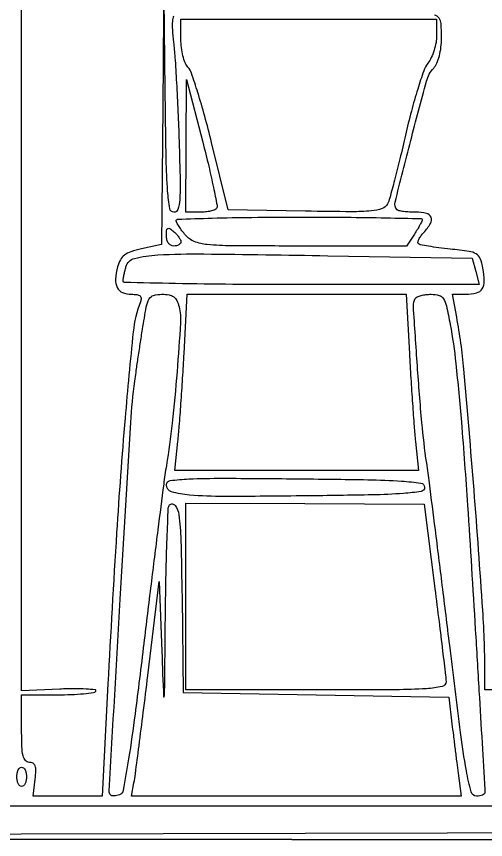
# Model space of a CAD drawing. Header units: inches. Extents: x -279 to 561, y -345 to 342.
# Drawn here: x -214.658 to -214.155, y -306.504 to -305.622 of the extents above; entities that cross this region are included whole.
import ezdxf

# ---------------------------------------------------------------- set-up
doc = ezdxf.new("R2010")
doc.units = ezdxf.units.IN
doc.header["$LTSCALE"] = 0.5
doc.header["$MEASUREMENT"] = 0

msp = doc.modelspace()

# ---------------------------------------------------------------- linework, layer by layer
msp.add_line((-214.36292, -306.50391), (-213.73724, -306.50393))
for points in [[(-215.24463, -303.52452), (-213.73683, -303.52452), (-213.73683, -304.63921, -0.000223), (-213.73713, -305.31067, -0.002383), (-213.73867, -305.58371, -0.001447), (-213.74088, -305.7496, -0.66655), (-213.74843, -305.75261, -0.194955), (-213.74896, -305.75133, -0.000002), (-213.7501, -305.42881, -0.000179), (-213.75122, -305.07371, -0.000107), (-213.75231, -304.65214), (-213.75493, -303.55297), (-215.24463, -303.55297)], [(-213.7587, -305.40896, -0.000014), (-213.75988, -305.72639, -0.413114)], [(-214.45392, -305.26638, -0.000016), (-214.45524, -305.03786, -0.000633)], [(-214.68985, -305.17029, -0.000013), (-214.68921, -305.34186, -0.000574)], [(-214.48966, -305.62112, 0.058467), (-214.49075, -305.62673, 0.035702), (-214.49078, -305.63581, 0.011655), (-214.48956, -305.64916, -0.011866), (-214.48808, -305.66542, -0.002819), (-214.48642, -305.69258, -0.002898), (-214.48486, -305.72381, -0.002858), (-214.48365, -305.7552, -0.002846), (-214.48249, -305.79839, -0.023108), (-214.48298, -305.81816, -0.057319), (-214.4849, -305.82841, -0.328792), (-214.48909, -305.83149, -0.367168), (-214.49365, -305.82762, -0.022847), (-214.49589, -305.80866, -0.013481), (-214.49741, -305.77479, -0.001666), (-214.49849, -305.70088), (-214.49997, -305.57028), (-214.50117, -305.71825), (-214.50237, -305.86623), (-214.52399, -305.87084, 0.024988), (-214.53537, -305.87387, 0.084325), (-214.54218, -305.87741, 0.108602), (-214.54649, -305.88245, 0.057766), (-214.54952, -305.89012, 0.046811), (-214.55174, -305.90329, 0.135014), (-214.54997, -305.91229, 0.180788), (-214.54431, -305.91755, 0.098327), (-214.53488, -305.91943, -0.031389), (-214.52875, -305.91981, -0.142501), (-214.52549, -305.92122, -0.226558), (-214.52434, -305.92372, -0.08881), (-214.52507, -305.92755, 0.06584), (-214.53279, -305.9598, 0.004656), (-214.54151, -306.05217, 0.005599), (-214.55056, -306.17494, 0.002483), (-214.55989, -306.33711), (-214.5662, -306.45737), (-214.60308, -306.45737), (-214.63995, -306.45737), (-214.63784, -306.43927, 0.019717), (-214.63713, -306.43014, 0.092226), (-214.6379, -306.42494, 0.181987), (-214.64017, -306.4222, 0.130795), (-214.64405, -306.42117, -0.216512), (-214.64822, -306.41927, -0.123605), (-214.65078, -306.41425, -0.04861), (-214.65207, -306.40434, -0.007925), (-214.65237, -306.38496), (-214.65237, -306.34875), (-214.61388, -306.34875, 0.009415), (-214.59896, -306.34847, 0.014226), (-214.58599, -306.34761, 0.008902), (-214.57537, -306.34641, 0.224619), (-214.57298, -306.34487, 0.55374), (-214.5737, -306.3434, 0.011971), (-214.58329, -306.34263, 0.01586), (-214.59595, -306.34231, 0.008672), (-214.61147, -306.34268), (-214.65237, -306.34436), (-214.65237, -305.46734)], [(-214.68874, -305.53137, -0.000344), (-214.68858, -305.75649)], [(-214.11931, -306.34358), (-214.15581, -306.34358), (-214.15581, -306.32842, 0.016573), (-214.15813, -306.25818, 0.00307), (-214.16749, -306.12919, 0.002623), (-214.17836, -305.99982, 0.024093), (-214.18607, -305.944), (-214.19068, -305.91943), (-214.17613, -305.91943, 0.063329), (-214.16491, -305.918, 0.188043), (-214.15873, -305.91354, 0.152825), (-214.15645, -305.90534, 0.03831), (-214.15798, -305.89137, 0.043889), (-214.16085, -305.88111, 0.17243), (-214.16503, -305.87617, 0.096929), (-214.1728, -305.87348, 0.009064), (-214.19299, -305.871, -0.006595), (-214.20536, -305.86954, -0.00966), (-214.2162, -305.86791, -0.005567), (-214.22521, -305.86626, -0.149594), (-214.22734, -305.86513, -0.270112), (-214.22776, -305.86353, -0.048982), (-214.22661, -305.86055, -0.041014), (-214.2244, -305.85692, -0.026497), (-214.22129, -305.8531, 0.047582), (-214.21407, -305.8434, 0.235796), (-214.21352, -305.83682, 0.250139), (-214.21842, -305.8327, 0.052416), (-214.22995, -305.83149, -0.014342), (-214.23674, -305.8313, -0.018989), (-214.24291, -305.83071, -0.0166), (-214.24791, -305.82987, -0.147478), (-214.24986, -305.82882, -0.263113), (-214.25208, -305.82082, -0.002117), (-214.23532, -305.75463, -0.003705), (-214.21844, -305.69105, -0.117675), (-214.21073, -305.677, 0.081608), (-214.20727, -305.67163, 0.039868), (-214.20462, -305.6639, 0.035235), (-214.20292, -305.65456, 0.027404), (-214.20236, -305.64426, 0.014598), (-214.2028, -305.6293, 0.143483), (-214.2049, -305.62342, 0.172855), (-214.20969, -305.62015, 0.023481)]]:
    msp.add_lwpolyline(points, format="xyb")
for points in [[(-213.72167, -304.61982, -0.000342), (-213.72213, -305.07766, -0.000611), (-213.72322, -305.45405, -0.000039), (-213.72461, -305.78715, -0.813411), (-213.72648, -305.78752, -0.10071), (-213.72831, -305.77874, -0.000038), (-213.72973, -305.4486, -0.000606), (-213.73083, -305.08185, -0.000369), (-213.73129, -304.64826), (-213.73165, -303.51935), (-213.96054, -303.51932, 0.00003), (-214.10901, -303.5193, 0.000002), (-214.49863, -303.51929, 0.000003), (-214.96343, -303.51928, 0.000003), (-215.47093, -303.51928), (-216.75244, -303.51928), (-216.75244, -303.48052), (-216.75244, -303.44176), (-215.23687, -303.44176), (-213.72131, -303.44176)], [(-214.20753, -305.642, -0.045172), (-214.20822, -305.64956, -0.031238), (-214.21029, -305.65791, -0.031595), (-214.21331, -305.66575, -0.054618), (-214.21691, -305.67174, 0.077563), (-214.22135, -305.67995, 0.009459), (-214.22784, -305.69944, 0.011029), (-214.23465, -305.72307, 0.008891), (-214.24095, -305.74873, -0.003513), (-214.2469, -305.77417, -0.004736), (-214.25267, -305.79709, -0.003272), (-214.2578, -305.81621, -0.05029), (-214.26027, -305.82257, -0.194771), (-214.26605, -305.8276, -0.06087), (-214.27752, -305.83004, -0.023737), (-214.29885, -305.83091, -0.002579), (-214.34804, -305.83033), (-214.43116, -305.82891), (-214.44884, -305.7567, 0.006697), (-214.45616, -305.72843, 0.009211), (-214.46355, -305.70324, 0.006387), (-214.47036, -305.68247, 0.101912), (-214.4741, -305.67612, -0.090164), (-214.47702, -305.67142, -0.032017), (-214.47945, -305.66386, -0.030536), (-214.48112, -305.65504, -0.031447), (-214.48168, -305.64616), (-214.48168, -305.62459), (-214.3446, -305.62459), (-214.20753, -305.62459)], [(-214.44353, -305.82737, -0.165424), (-214.44547, -305.82897, -0.033361), (-214.4498, -305.83028, -0.031906), (-214.45528, -305.83119, -0.025128), (-214.46129, -305.83149), (-214.4765, -305.83149), (-214.47604, -305.76037), (-214.47557, -305.68925), (-214.45827, -305.75625, -0.004722), (-214.45183, -305.78222, -0.007319), (-214.44681, -305.80478, -0.002912), (-214.44293, -305.82407, -0.188775)], [(-214.22305, -305.83943, -0.114403), (-214.22344, -305.84112, -0.009554), (-214.2255, -305.84513, -0.012338), (-214.2282, -305.84987, -0.009212), (-214.2314, -305.85495), (-214.23976, -305.8677), (-214.35342, -305.8677, -0.001525), (-214.42721, -305.86747, -0.021992), (-214.45337, -305.86616, -0.069318), (-214.46735, -305.86285, -0.126834), (-214.4768, -305.85606, -0.014284), (-214.48053, -305.85132, -0.017783), (-214.4837, -305.8467, -0.016215), (-214.48607, -305.8427, -0.11496), (-214.48668, -305.84054, -0.417579), (-214.48521, -305.83896, -0.000853), (-214.44805, -305.8378, -0.004604), (-214.40551, -305.83694, -0.002756), (-214.35495, -305.83666, -0.001967), (-214.30437, -305.83686, -0.00328), (-214.26179, -305.83748, -0.000433), (-214.22416, -305.8383, -0.407575)], [(-214.48168, -305.86316, -0.167044), (-214.48227, -305.86489, -0.095133), (-214.48396, -305.86637, -0.075975), (-214.48647, -305.86736, -0.056567), (-214.48944, -305.8677, -0.132926), (-214.49248, -305.86688, -0.107148), (-214.49499, -305.86458, -0.089651), (-214.49664, -305.86105, -0.064485), (-214.4972, -305.85672, -0.02153), (-214.49694, -305.85089, -0.243483), (-214.49575, -305.84899, -0.285199), (-214.49367, -305.84905, -0.027702), (-214.48944, -305.85218, -0.031583), (-214.48647, -305.85498, -0.034151), (-214.48396, -305.85806, -0.036411), (-214.4822, -305.86098, -0.117955)], [(-214.16567, -305.89486), (-214.16187, -305.90908), (-214.35281, -305.90908, -0.001904), (-214.42602, -305.9088, -0.003177), (-214.48764, -305.90794, -0.000407), (-214.54215, -305.90679, -0.413117), (-214.54368, -305.9052, -0.038521), (-214.54347, -305.90302, -0.007414), (-214.54273, -305.89911, -0.007854), (-214.54173, -305.89457, -0.00717), (-214.54055, -305.88993, -0.272796), (-214.53143, -305.88097, -0.047207), (-214.50652, -305.87723, -0.016628), (-214.45724, -305.87616, -0.001269), (-214.32428, -305.87805), (-214.16947, -305.88063)], [(-214.48368, -305.93285, -0.076981), (-214.48209, -305.95001, -0.004499), (-214.4858, -306.00255, -0.007569), (-214.491, -306.05744, -0.012936), (-214.49722, -306.10305, 0.008075), (-214.50012, -306.12286, 0.000752), (-214.50641, -306.17185, 0.000967), (-214.5137, -306.23029, 0.000759), (-214.52139, -306.29368, -0.002155), (-214.53082, -306.36963, -0.007956), (-214.53775, -306.41748, -0.004936), (-214.5435, -306.45111, -0.262008), (-214.54752, -306.45596, -0.038388), (-214.55039, -306.45681, -0.045566), (-214.55318, -306.45716, -0.051598), (-214.55553, -306.45699, -0.153689), (-214.55694, -306.45625, -0.214013), (-214.55859, -306.45193, -0.000056), (-214.54663, -306.24613, -0.000524), (-214.53541, -306.05681, -0.018267), (-214.53111, -306.01253, -0.002834), (-214.52979, -306.0031, -0.000848), (-214.52767, -305.98873, -0.000851), (-214.52524, -305.97261, -0.000921), (-214.52282, -305.95693, -0.006245), (-214.51876, -305.93293, -0.08184), (-214.51573, -305.92447, -0.199579), (-214.51093, -305.92067, -0.069133), (-214.502, -305.91943, -0.042376), (-214.49437, -305.92007, -0.11623), (-214.48942, -305.92217, -0.123207), (-214.48609, -305.92617, -0.050616)], [(-214.23677, -305.98279, 0.002128), (-214.23525, -306.00933, 0.001944), (-214.23345, -306.03666, 0.001943), (-214.23166, -306.06106, 0.006339), (-214.23021, -306.07719), (-214.22701, -306.10822), (-214.35753, -306.10822), (-214.48805, -306.10822), (-214.48486, -306.07719, 0.006316), (-214.48341, -306.06106, 0.001936), (-214.48162, -306.03666, 0.001937), (-214.47982, -306.00933, 0.00212), (-214.4783, -305.98279), (-214.47493, -305.91943), (-214.35754, -305.91943), (-214.24014, -305.91943)], [(-214.19304, -305.95175, -0.018934), (-214.18701, -305.99347, -0.005913), (-214.18107, -306.05642, -0.004185), (-214.17446, -306.14582, -0.001336), (-214.1661, -306.27892, -0.00012), (-214.16216, -306.34464, -0.000193), (-214.15884, -306.40061, -0.000027), (-214.15592, -306.4504, -0.013787), (-214.15582, -306.45349, -0.216131), (-214.15649, -306.45498, -0.079799), (-214.15847, -306.45623, -0.060553), (-214.16139, -306.45708, -0.040952), (-214.16486, -306.45736, -0.339791), (-214.17067, -306.45289, -0.020878), (-214.1757, -306.43015, -0.012302), (-214.18195, -306.38913, -0.001387), (-214.19358, -306.29572, 0.000471), (-214.20148, -306.23137, 0.00059), (-214.20893, -306.17169, 0.000473), (-214.21529, -306.12162, 0.004613), (-214.21819, -306.10047, -0.013843), (-214.22335, -306.05701, -0.005285), (-214.2282, -305.99626, -0.001387), (-214.23247, -305.93215, -0.155545), (-214.23043, -305.92398, -0.152181), (-214.2284, -305.92222, -0.038345), (-214.22423, -305.92076, -0.035566), (-214.21898, -305.91976, -0.029415), (-214.21329, -305.91943, -0.070132), (-214.20495, -305.9206, -0.184833), (-214.20021, -305.92417, -0.086146), (-214.19703, -305.93196, -0.008594)], [(-214.22046, -306.12633, -0.368177), (-214.22423, -306.13076, -0.021779), (-214.24312, -306.13296, -0.013502), (-214.27641, -306.13448, -0.001773), (-214.34719, -306.13554, -0.002151), (-214.43517, -306.13618, -0.020657), (-214.4726, -306.13474, -0.054228), (-214.4916, -306.13112, -0.329829), (-214.4972, -306.12356, -0.377899), (-214.49331, -306.11915, -0.019896), (-214.47303, -306.11741, -0.012454), (-214.43718, -306.11665, -0.001531), (-214.35883, -306.11719, -0.0016), (-214.28126, -306.11821, -0.012396), (-214.24505, -306.1197, -0.018911), (-214.22434, -306.12186, -0.37333)], [(-214.48049, -306.244), (-214.47909, -306.34616), (-214.33685, -306.34875), (-214.1946, -306.35134), (-214.19117, -306.37979, 0.000716), (-214.18962, -306.39247, 0.000467), (-214.18781, -306.40709, 0.00047), (-214.186, -306.42136, 0.000898), (-214.18453, -306.4328), (-214.18131, -306.45737), (-214.358, -306.45737), (-214.5347, -306.45737), (-214.532, -306.44315, 0.013941), (-214.53044, -306.43348, 0.00079), (-214.52652, -306.40347, 0.00121), (-214.52199, -306.36773, 0.000887), (-214.51713, -306.32806), (-214.50495, -306.22719), (-214.50215, -306.3022, 0.0007), (-214.50026, -306.35087, 0.93293), (-214.49959, -306.35089, 0.022101), (-214.49903, -306.34072, 0.000192), (-214.49827, -306.26297, -0.002797), (-214.49761, -306.21893, -0.004455), (-214.4965, -306.18128, -0.001133), (-214.49516, -306.14852, -0.18777), (-214.49375, -306.14529, -0.462654), (-214.48786, -306.14577, -0.122969), (-214.48387, -306.15582, -0.026862), (-214.48171, -306.18287, -0.003078)], [(-214.20948, -306.23495, -0.000832), (-214.20501, -306.27029, -0.001204), (-214.20118, -306.30154, -0.000613), (-214.19802, -306.32807, -0.019925), (-214.19752, -306.33453, -0.362835), (-214.20163, -306.33983, -0.037778), (-214.21843, -306.3422, -0.014957), (-214.25153, -306.34336, -0.001265), (-214.33685, -306.34358), (-214.4765, -306.34358), (-214.4765, -306.24343), (-214.4765, -306.14327), (-214.3488, -306.14385), (-214.2211, -306.14443)], [(-214.6472, -306.43668, -0.048028), (-214.64758, -306.44064, -0.068025), (-214.64872, -306.44399, -0.088204), (-214.6504, -306.44625, -0.191087), (-214.65237, -306.44703, -0.191087), (-214.65435, -306.44625, -0.088204), (-214.65603, -306.44399, -0.068025), (-214.65716, -306.44064, -0.048028), (-214.65755, -306.43668, -0.048028), (-214.65716, -306.43272, -0.068025), (-214.65603, -306.42938, -0.088204), (-214.65435, -306.42712, -0.191087), (-214.65237, -306.42634, -0.191087), (-214.6504, -306.42712, -0.088204), (-214.64872, -306.42938, -0.068025), (-214.64758, -306.43272, -0.048028)]]:
    msp.add_lwpolyline(points, format="xyb", close=True)
msp.add_lwpolyline([(-213.73778, -306.48194), (-213.73941, -306.49617), (-214.34848, -306.49748), (-214.95755, -306.4988), (-214.95755, -306.48326), (-214.95755, -306.46772), (-214.34685, -306.46772), (-213.73614, -306.46772)], close=True)
for centre, radius, start, end in [((-216.41239, -87861.06847), 87554.56458, 89.9988470784, 89.9990762616), ((-215.13565, -24279.1263), 23972.6224, 89.998153124, 89.998840674)]:
    msp.add_arc(centre, radius, start, end)

doc.saveas('drawing.dxf')
